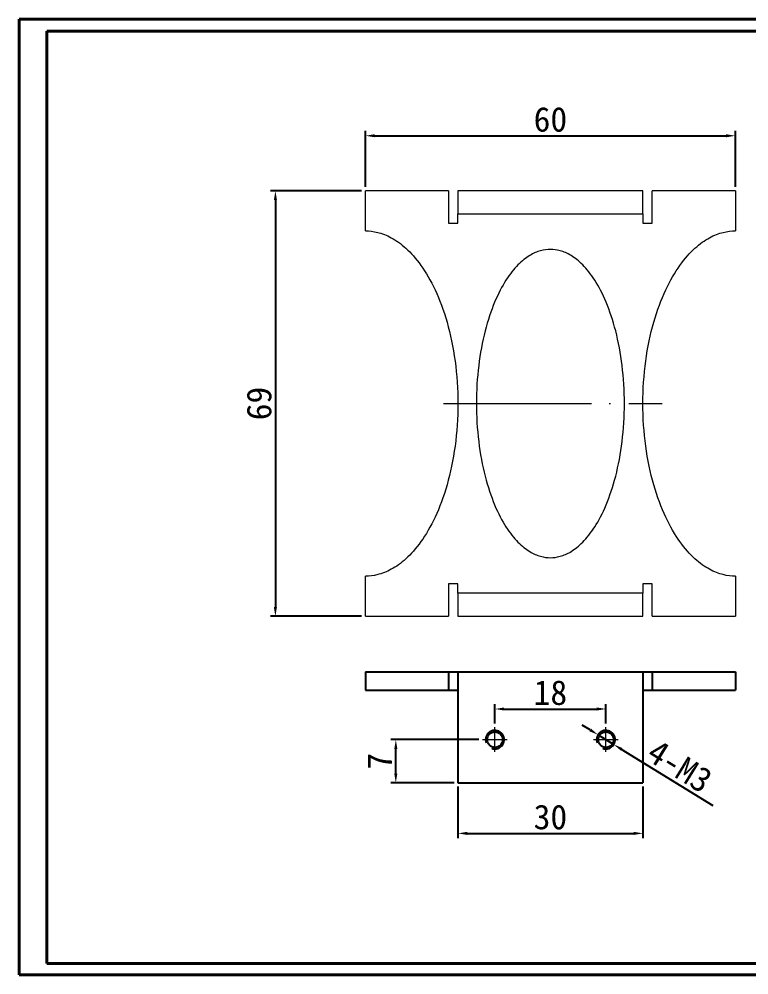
# Model space of a CAD drawing. Header units: millimetres. Extents: x 1682 to 2025, y -192 to -37.
# Drawn here: x 1682 to 1800.4, y -192.3 to -37.3 of the extents above; entities that cross this region are included whole.
import ezdxf

# ---------------------------------------------------------------- set-up
doc = ezdxf.new("R2010")
doc.units = ezdxf.units.MM
doc.header["$PDSIZE"] = -1
doc.linetypes.add('ACAD_ISO04W100', pattern=[30, 24, -3, 0, -3])
doc.layers.add('9', color=7, linetype='Continuous')
doc.layers.add('中心线', color=6, linetype='ACAD_ISO04W100', lineweight=0)
doc.layers.add('尺寸线', color=100, linetype='Continuous', lineweight=5)
doc.dimstyles.new('Annotative', dxfattribs={"dimscale": 0, "dimtxt": 2.5, "dimasz": 2.5, "dimexe": 1.25, "dimexo": 0.625, "dimtad": 1, "dimtxsty": 'Standard', "dimcen": 2.5, "dimadec": 0, "dimazin": 0, "dimtfac": 1, "dimtmove": 0, "dimatfit": 3, "dimfxl": 1, "dimarcsym": 0})

# ---------------------------------------------------------------- blocks, each defined once
blk = doc.blocks.new('*D130')
at = {"layer": 'Defpoints', "color": 0, "transparency": 16777216}
for p in [(1798.18, -56.22), (1738.18, -65.14), (1798.18, -65.14)]:
    blk.add_point(p, dxfattribs=at)
at = {"layer": '尺寸线', "color": 0, "lineweight": -2, "transparency": 16777216}
for p, q in [((1738.18, -64.52), (1738.18, -55.42)), ((1798.18, -64.52), (1798.18, -55.42)), ((1739.68, -56.22), (1796.68, -56.22))]:
    blk.add_line(p, q, dxfattribs=at)
at = {"layer": '尺寸线', "color": 0, "transparency": 16777216}
for points in [[(1739.68, -55.97), (1739.68, -56.47), (1738.18, -56.22)], [(1796.68, -55.97), (1796.68, -56.47), (1798.18, -56.22)]]:
    blk.add_solid(points, dxfattribs=at)
at = {"layer": '尺寸线', "color": 0, "transparency": 16777216, "insert": (1768.18, -53.59), "char_height": 4, "attachment_point": 5}
blk.add_mtext('60', dxfattribs=at)
blk = doc.blocks.new('*D131')
at = {"layer": 'Defpoints', "color": 0, "transparency": 16777216}
for p in [(1738.18, -65.14), (1723.58, -134.14), (1738.18, -134.14)]:
    blk.add_point(p, dxfattribs=at)
at = {"layer": '尺寸线', "color": 0, "lineweight": -2, "transparency": 16777216}
for p, q in [((1737.55, -65.14), (1722.78, -65.14)), ((1723.58, -66.64), (1723.58, -132.64)), ((1737.55, -134.14), (1722.78, -134.14))]:
    blk.add_line(p, q, dxfattribs=at)
at = {"layer": '尺寸线', "color": 0, "transparency": 16777216}
for points in [[(1723.33, -66.64), (1723.83, -66.64), (1723.58, -65.14)], [(1723.33, -132.64), (1723.83, -132.64), (1723.58, -134.14)]]:
    blk.add_solid(points, dxfattribs=at)
at = {"layer": '尺寸线', "color": 0, "transparency": 16777216, "insert": (1720.95, -99.64), "char_height": 4, "attachment_point": 5, "rotation": 90}
blk.add_mtext('69', dxfattribs=at)
blk = doc.blocks.new('*D139')
at = {"layer": 'Defpoints', "color": 0, "transparency": 16777216}
for p in [(1775.9, -153.36), (1778.45, -154.93)]:
    blk.add_point(p, dxfattribs=at)
at = {"layer": '尺寸线', "color": 0, "lineweight": -2, "transparency": 16777216}
for p, q in [((1774.62, -152.57), (1773.35, -151.78)), ((1775.9, -153.36), (1778.45, -154.93)), ((1794.55, -164.87), (1779.73, -155.72))]:
    blk.add_line(p, q, dxfattribs=at)
at = {"layer": '尺寸线', "color": 0, "transparency": 16777216}
for points in [[(1774.76, -152.36), (1774.49, -152.78), (1775.9, -153.36)], [(1779.86, -155.51), (1779.6, -155.93), (1778.45, -154.93)]]:
    blk.add_solid(points, dxfattribs=at)
at = {"layer": '尺寸线', "color": 0, "transparency": 16777216, "insert": (1789.16, -158.45), "char_height": 4, "attachment_point": 5, "rotation": 328.3213}
blk.add_mtext('4-M3', dxfattribs=at)
blk = doc.blocks.new('*D141')
at = {"layer": 'Defpoints', "color": 0, "transparency": 16777216}
for p in [(1777.18, -149.18), (1759.18, -152.15), (1777.18, -152.15)]:
    blk.add_point(p, dxfattribs=at)
at = {"layer": '尺寸线', "color": 0, "lineweight": -2, "transparency": 16777216}
for p, q in [((1759.18, -151.52), (1759.18, -148.38)), ((1777.18, -151.52), (1777.18, -148.38)), ((1760.68, -149.18), (1775.68, -149.18))]:
    blk.add_line(p, q, dxfattribs=at)
at = {"layer": '尺寸线', "color": 0, "transparency": 16777216}
for points in [[(1760.68, -148.93), (1760.68, -149.43), (1759.18, -149.18)], [(1775.68, -148.93), (1775.68, -149.43), (1777.18, -149.18)]]:
    blk.add_solid(points, dxfattribs=at)
at = {"layer": '尺寸线', "color": 0, "transparency": 16777216, "insert": (1768.18, -146.55), "char_height": 4, "attachment_point": 5}
blk.add_mtext('18', dxfattribs=at)
blk = doc.blocks.new('*D143')
at = {"layer": 'Defpoints', "color": 0, "transparency": 16777216}
for p in [(1743.11, -154.15), (1757.18, -154.15), (1753.18, -161.15)]:
    blk.add_point(p, dxfattribs=at)
at = {"layer": '尺寸线', "color": 0, "lineweight": -2, "transparency": 16777216}
for p, q in [((1756.55, -154.15), (1742.31, -154.15)), ((1743.11, -159.65), (1743.11, -155.65)), ((1752.55, -161.15), (1742.31, -161.15))]:
    blk.add_line(p, q, dxfattribs=at)
at = {"layer": '尺寸线', "color": 0, "transparency": 16777216}
for points in [[(1742.86, -155.65), (1743.36, -155.65), (1743.11, -154.15)], [(1742.86, -159.65), (1743.36, -159.65), (1743.11, -161.15)]]:
    blk.add_solid(points, dxfattribs=at)
at = {"layer": '尺寸线', "color": 0, "transparency": 16777216, "insert": (1740.49, -157.65), "char_height": 4, "attachment_point": 5, "rotation": 90}
blk.add_mtext('7', dxfattribs=at)
blk = doc.blocks.new('*D145')
at = {"layer": 'Defpoints', "color": 0, "transparency": 16777216}
for p in [(1753.18, -161.15), (1783.18, -161.15), (1783.18, -169.35)]:
    blk.add_point(p, dxfattribs=at)
at = {"layer": '尺寸线', "color": 0, "lineweight": -2, "transparency": 16777216}
for p, q in [((1753.18, -161.77), (1753.18, -170.15)), ((1783.18, -161.77), (1783.18, -170.15)), ((1754.68, -169.35), (1781.68, -169.35))]:
    blk.add_line(p, q, dxfattribs=at)
at = {"layer": '尺寸线', "color": 0, "transparency": 16777216}
for points in [[(1754.68, -169.1), (1754.68, -169.6), (1753.18, -169.35)], [(1781.68, -169.1), (1781.68, -169.6), (1783.18, -169.35)]]:
    blk.add_solid(points, dxfattribs=at)
at = {"layer": '尺寸线', "color": 0, "transparency": 16777216, "insert": (1768.18, -166.72), "char_height": 4, "attachment_point": 5}
blk.add_mtext('30', dxfattribs=at)

msp = doc.modelspace()

# ---------------------------------------------------------------- linework, layer by layer
at = {"color": 7, "linetype": 'Continuous', "lineweight": 15}
for p, q in [((1738.177, -71.641), (1738.177, -65.141)), ((1751.677, -65.141), (1738.177, -65.141)), ((1751.677, -65.141), (1751.677, -70.378)), ((1783.177, -65.141), (1753.177, -65.141)), ((1753.177, -65.141), (1753.177, -68.878)), ((1783.177, -68.878), (1783.177, -65.141)), ((1784.677, -70.378), (1784.677, -65.141)), ((1798.177, -65.141), (1784.677, -65.141)), ((1798.177, -65.141), (1798.177, -71.641)), ((1753.177, -70.378), (1753.177, -68.878)), ((1753.177, -68.878), (1783.177, -68.878)), ((1783.177, -68.878), (1783.177, -70.378)), ((1751.677, -70.378), (1753.177, -70.378)), ((1783.177, -70.378), (1784.677, -70.378)), ((1738.177, -134.141), (1738.177, -127.641)), ((1798.177, -127.641), (1798.177, -134.141)), ((1753.177, -128.904), (1751.677, -128.904)), ((1751.677, -128.904), (1751.677, -134.141)), ((1753.177, -130.404), (1753.177, -128.904)), ((1784.677, -128.904), (1783.177, -128.904)), ((1783.177, -128.904), (1783.177, -130.404)), ((1784.677, -134.141), (1784.677, -128.904)), ((1783.177, -130.404), (1753.177, -130.404)), ((1753.177, -130.404), (1753.177, -134.141)), ((1783.177, -134.141), (1783.177, -130.404)), ((1738.177, -134.141), (1751.677, -134.141)), ((1753.177, -134.141), (1783.177, -134.141)), ((1784.677, -134.141), (1798.177, -134.141))]:
    msp.add_line(p, q, dxfattribs=at)
for p, q in [((1738.177, -143.145), (1738.177, -146.145)), ((1738.177, -143.145), (1798.177, -143.145)), ((1751.677, -143.145), (1751.677, -146.145)), ((1753.177, -143.145), (1753.177, -161.145)), ((1783.177, -143.145), (1783.177, -161.145)), ((1784.677, -143.145), (1784.677, -146.145)), ((1798.177, -143.145), (1798.177, -146.145)), ((1738.177, -146.145), (1753.177, -146.145)), ((1783.177, -146.145), (1798.177, -146.145)), ((1753.177, -161.145), (1783.177, -161.145))]:
    msp.add_line(p, q)
for centre in [(1759.177, -154.145), (1777.177, -154.145)]:
    msp.add_circle(centre, 1.25)
for centre in [(1759.177, -154.145), (1777.177, -154.145)]:
    msp.add_arc(centre, 1.5, 250, 200)
for points in [[(1738.177, -71.641), (1738.802, -71.641), (1739.466, -71.713), (1740.87, -72.064), (1741.609, -72.343), (1743.145, -73.179), (1743.942, -73.737), (1745.558, -75.208), (1746.377, -76.121), (1747.977, -78.361), (1748.758, -79.689), (1750.199, -82.771), (1750.858, -84.527), (1751.966, -88.402), (1752.412, -90.522), (1753.018, -94.976), (1753.177, -97.308), (1753.177, -101.974), (1753.018, -104.307), (1752.412, -108.76), (1751.966, -110.88), (1750.858, -114.755), (1750.199, -116.511), (1748.758, -119.593), (1747.977, -120.921), (1746.377, -123.161), (1745.558, -124.074), (1743.942, -125.545), (1743.145, -126.103), (1741.609, -126.939), (1740.87, -127.218), (1739.466, -127.569), (1738.802, -127.641), (1738.177, -127.641)], [(1798.177, -127.641), (1797.552, -127.641), (1796.887, -127.569), (1795.484, -127.218), (1794.745, -126.939), (1793.209, -126.103), (1792.412, -125.545), (1790.796, -124.074), (1789.977, -123.161), (1788.377, -120.921), (1787.596, -119.593), (1786.155, -116.511), (1785.495, -114.755), (1784.388, -110.88), (1783.941, -108.76), (1783.335, -104.307), (1783.177, -101.974), (1783.177, -97.308), (1783.335, -94.976), (1783.941, -90.522), (1784.388, -88.402), (1785.495, -84.527), (1786.155, -82.771), (1787.596, -79.689), (1788.377, -78.361), (1789.977, -76.121), (1790.796, -75.208), (1792.412, -73.737), (1793.209, -73.179), (1794.745, -72.343), (1795.484, -72.064), (1796.887, -71.713), (1797.552, -71.641), (1798.177, -71.641)], [(1768.177, -74.641), (1767.677, -74.641), (1767.145, -74.706), (1766.022, -75.019), (1765.431, -75.268), (1764.202, -76.014), (1763.565, -76.513), (1762.272, -77.826), (1761.617, -78.641), (1760.337, -80.641), (1759.712, -81.827), (1758.559, -84.579), (1758.031, -86.146), (1757.146, -89.606), (1756.788, -91.499), (1756.304, -95.475), (1756.177, -97.558), (1756.177, -101.724), (1756.304, -103.807), (1756.788, -107.783), (1757.146, -109.676), (1758.031, -113.136), (1758.559, -114.703), (1759.712, -117.456), (1760.337, -118.641), (1761.617, -120.641), (1762.272, -121.457), (1763.565, -122.769), (1764.202, -123.268), (1765.431, -124.014), (1766.022, -124.263), (1767.145, -124.576), (1767.677, -124.641), (1768.177, -124.641)], [(1768.177, -124.641), (1768.677, -124.641), (1769.208, -124.576), (1770.331, -124.263), (1770.922, -124.014), (1772.151, -123.268), (1772.789, -122.769), (1774.082, -121.457), (1774.737, -120.641), (1776.017, -118.641), (1776.641, -117.456), (1777.794, -114.703), (1778.322, -113.136), (1779.208, -109.676), (1779.565, -107.783), (1780.05, -103.807), (1780.177, -101.724), (1780.177, -97.558), (1780.05, -95.475), (1779.565, -91.499), (1779.208, -89.606), (1778.322, -86.146), (1777.794, -84.579), (1776.641, -81.827), (1776.017, -80.641), (1774.737, -78.641), (1774.082, -77.826), (1772.789, -76.513), (1772.151, -76.014), (1770.922, -75.268), (1770.331, -75.019), (1769.208, -74.706), (1768.677, -74.641), (1768.177, -74.641)]]:
    msp.add_open_spline(points, degree=3, knots=[0, 0, 0, 0, 0.0625, 0.0625, 0.125, 0.125, 0.1875, 0.1875, 0.25, 0.25, 0.3125, 0.3125, 0.375, 0.375, 0.4375, 0.4375, 0.5, 0.5, 0.5625, 0.5625, 0.625, 0.625, 0.6875, 0.6875, 0.75, 0.75, 0.8125, 0.8125, 0.875, 0.875, 0.9375, 0.9375, 1, 1, 1, 1], dxfattribs=at)
at = {"layer": '9', "color": 7, "lineweight": 40}
for p, q in [((1901.14, -37.304), (1682.016, -37.304)), ((1682.016, -37.304), (1682.016, -192.295)), ((1686.522, -39.282), (1899.298, -39.282)), ((1686.522, -39.282), (1686.522, -190.452)), ((1686.522, -190.452), (1899.298, -190.452)), ((1682.016, -192.295), (1901.14, -192.295))]:
    msp.add_line(p, q, dxfattribs=at)
at = {"layer": '中心线'}
for p, q in [((1750.825, -99.641), (1786.287, -99.641)), ((1759.177, -156.145), (1759.177, -152.145)), ((1777.177, -156.145), (1777.177, -152.145)), ((1757.177, -154.145), (1761.177, -154.145)), ((1775.177, -154.145), (1779.177, -154.145))]:
    msp.add_line(p, q, dxfattribs=at)

# ---------------------------------------------------------------- dimensions: what is measured, and where the dimension line sits
at = {"layer": '尺寸线'}
for base, p1, p2, picture, middle in [((1798.177, -56.217), (1738.177, -65.141), (1798.177, -65.141), '*D130', (1768.177, -53.592)), ((1777.177, -149.177), (1759.177, -152.145), (1777.177, -152.145), '*D141', (1768.177, -146.552)), ((1783.177, -169.347), (1753.177, -161.145), (1783.177, -161.145), '*D145', (1768.177, -166.722))]:
    dim = msp.add_linear_dim(base=base, p1=p1, p2=p2, dimstyle='Annotative', override={"dimtxt": 4, "dimasz": 1.5, "dimexe": 0.8}, dxfattribs=at)
    dim.commit()
    dim.dimension.update_dxf_attribs({"geometry": picture, "text_midpoint": middle})
for base, p1, p2, picture, middle in [((1723.579, -134.141), (1738.177, -65.141), (1738.177, -134.141), '*D131', (1720.954, -99.641)), ((1743.113, -154.145), (1753.177, -161.145), (1757.177, -154.145), '*D143', (1740.488, -157.645))]:
    dim = msp.add_linear_dim(base=base, p1=p1, p2=p2, angle=90, dimstyle='Annotative', override={"dimtxt": 4, "dimasz": 1.5, "dimexe": 0.8}, dxfattribs=at)
    dim.commit()
    dim.dimension.update_dxf_attribs({"geometry": picture, "text_midpoint": middle})
dim = msp.add_diameter_dim_2p(p1=(1775.9, -153.357), p2=(1778.453, -154.933), text='4-M3', dimstyle='Annotative', override={"dimtxt": 4, "dimasz": 1.5, "dimexe": 0.8}, dxfattribs=at)
dim.commit()
dim.dimension.update_dxf_attribs({"geometry": '*D139', "text_midpoint": (1789.157, -158.454)})

doc.saveas('drawing.dxf')
